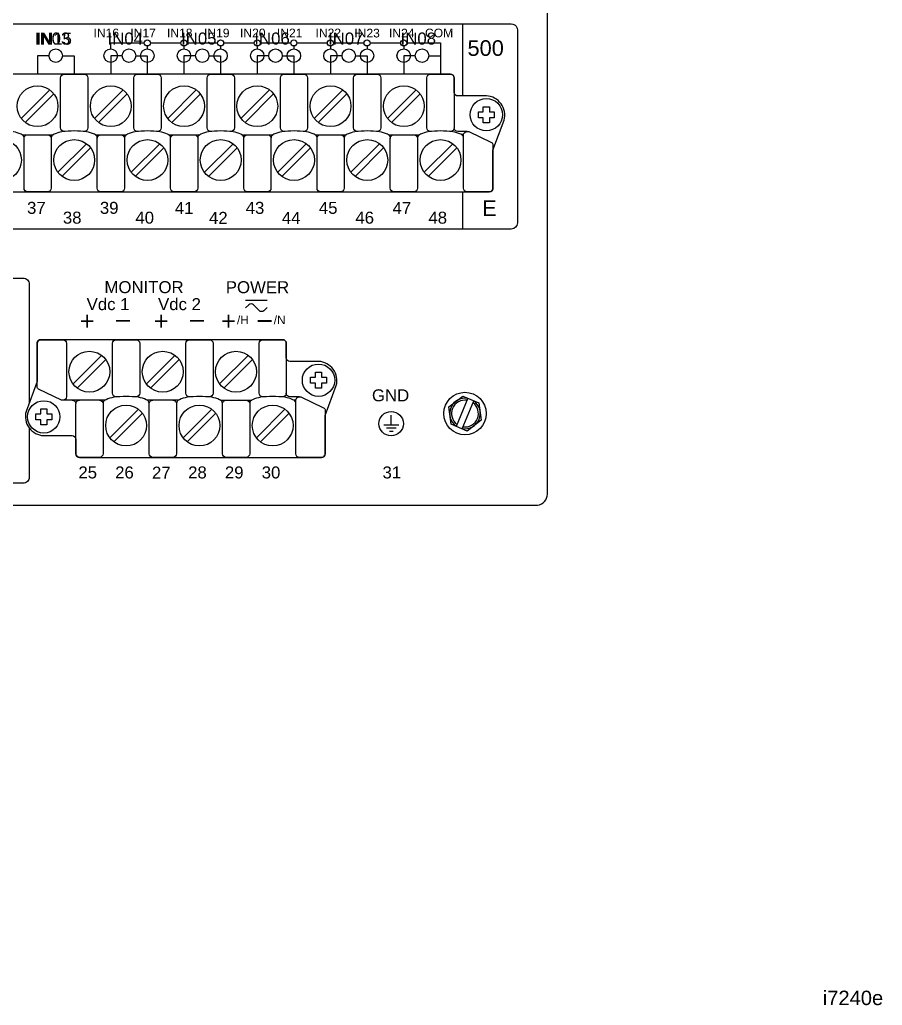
# Model space of a CAD drawing. Extents: x 1 to 47, y 1 to 34.6.
# Drawn here: x 39.93 to 46.99, y 1 to 9.07 of the extents above; entities that cross this region are included whole.
import ezdxf
from ezdxf.enums import TextEntityAlignment as Align

# ---------------------------------------------------------------- set-up
doc = ezdxf.new("R2010")
doc.units = 0
doc.header["$MEASUREMENT"] = 0
for name, color, linetype in [('10_0______DWG_', 7, 'CONTINUOUS'), ('9_1__2___8__OPTOISOLATED_I', 7, 'CONTINUOUS'), ('9_2__7___8__OPTOISOLATED_I', 7, 'CONTINUOUS'), ('9_3__C___18__COMMON____6__', 7, 'CONTINUOUS'), ('9_4__D___18__COMMON____6__', 7, 'CONTINUOUS'), ('9_5__E___8__OPTOISOLATED_I', 7, 'CONTINUOUS'), ('9_6__4___18__COMMON____6__', 7, 'CONTINUOUS'), ('9_7__8___8__OPTOISOLATED_I', 7, 'CONTINUOUS')]:
    doc.layers.add(name, color=color, linetype=linetype)
doc.styles.add('ARIAL', font='arial.ttf')

msp = doc.modelspace()

# ---------------------------------------------------------------- linework, layer by layer
at = {"layer": '10_0______DWG_'}
for points in [[(44.25, 5.1847), (44.25, 14.8147, 0.414214), (44.16, 14.9047), (27.09, 14.9047, 0.414214), (27, 14.8147), (27, 5.1847, 0.381966), (27.08, 5.0953), (44.17, 5.0953, 0.381966)], [(27.2942, 9.0363), (43.9545, 9.0363, -0.468367), (44.0044, 8.9763), (44.0044, 7.4063, -0.414132), (43.9545, 7.3563), (27.2942, 7.3563, -0.414214), (27.2442, 7.4063), (27.2442, 8.9863, -0.414287)], [(38.7624, 7.8088), (38.7624, 7.6908, 0.414213), (38.7924, 7.6608), (43.7743, 7.6608, 0.414214), (43.8043, 7.6908), (43.8043, 8.0038), (43.8952, 8.2486, 0.480048), (43.7501, 8.4468), (43.5159, 8.4468, -0.414214), (43.4859, 8.4768), (43.4859, 8.5949, 0.414212), (43.4559, 8.6249), (43.4559, 8.625), (38.4749, 8.625, 0.414215), (38.4449, 8.595), (38.445, 8.2821), (38.354, 8.0374, 0.47859), (38.4991, 7.8388), (38.7324, 7.8388, -0.414214)], [(43.7776, 7.6609), (43.5933, 7.6607, -0.414214), (43.5633, 7.6907), (43.5633, 8.1278, -0.390527), (43.5933, 8.1561), (43.6055, 8.1561), (43.7914, 8.0664, -0.241514), (43.8043, 8.0465), (43.8043, 7.6907, -0.422157)], [(39.9932, 8.1296), (40.1561, 8.1296, -0.414214), (40.1861, 8.0996), (40.1861, 7.6908, -0.414214), (40.1561, 7.6608), (39.9932, 7.6608, -0.414214), (39.9632, 7.6908), (39.9632, 8.0996, -0.414214)], [(40.5932, 8.1296), (40.7561, 8.1296, -0.414214), (40.7861, 8.0996), (40.7861, 7.6908, -0.414214), (40.7561, 7.6608), (40.5932, 7.6608, -0.414214), (40.5632, 7.6908), (40.5632, 8.0996, -0.414214)], [(41.1932, 8.1296), (41.3561, 8.1296, -0.414214), (41.3861, 8.0996), (41.3861, 7.6908, -0.414214), (41.3561, 7.6608), (41.1932, 7.6608, -0.414214), (41.1632, 7.6908), (41.1632, 8.0996, -0.414214)], [(41.7932, 8.1296), (41.9561, 8.1296, -0.414214), (41.9861, 8.0996), (41.9861, 7.6908, -0.414214), (41.9561, 7.6608), (41.7932, 7.6608, -0.414214), (41.7632, 7.6908), (41.7632, 8.0996, -0.414214)], [(42.3932, 8.1296), (42.5561, 8.1296, -0.414214), (42.5861, 8.0996), (42.5861, 7.6908, -0.414214), (42.5561, 7.6608), (42.3932, 7.6608, -0.414214), (42.3632, 7.6908), (42.3632, 8.0996, -0.414214)], [(42.9932, 8.1296), (43.1561, 8.1296, -0.414214), (43.1861, 8.0996), (43.1861, 7.6908, -0.414214), (43.1561, 7.6608), (42.9932, 7.6608, -0.414214), (42.9632, 7.6908), (42.9632, 8.0996, -0.414214)], [(42.1114, 6.4203, 0.414212), (42.0814, 6.4503), (40.1004, 6.4503, 0.414215), (40.0704, 6.4203), (40.0705, 6.1075), (39.9796, 5.8627, 0.47859), (40.1246, 5.6642), (40.358, 5.6642, -0.414214), (40.388, 5.6342), (40.388, 5.5162, 0.414213), (40.418, 5.4862), (42.3998, 5.4862, 0.414214), (42.4298, 5.5162), (42.4298, 5.8292), (42.5207, 6.074, 0.480048), (42.3756, 6.2722), (42.1414, 6.2722, -0.414214), (42.1114, 6.3022), (42.1114, 6.4203)], [(42.4031, 5.4863), (42.2188, 5.4861, -0.414214), (42.1888, 5.5161), (42.1888, 5.9532, -0.390527), (42.2188, 5.9815), (42.231, 5.9815), (42.4169, 5.8918, -0.241514), (42.4298, 5.8718), (42.4298, 5.5161, -0.422157)]]:
    msp.add_lwpolyline(points, format="xyb", close=True, dxfattribs=at)
for points in [[(43.5544, 9.0363), (43.5544, 8.4471)], [(40.1743, 8.4966), (39.9402, 8.2624)], [(40.7743, 8.4966), (40.5402, 8.2624)], [(41.3744, 8.4966), (41.1402, 8.2624)], [(41.9744, 8.4966), (41.7402, 8.2624)], [(42.5744, 8.4966), (42.3402, 8.2624)], [(43.1744, 8.4966), (42.9402, 8.2624)], [(40.2078, 8.4632), (39.9736, 8.229)], [(40.8078, 8.4632), (40.5736, 8.229)], [(41.4078, 8.4632), (41.1736, 8.229)], [(42.0078, 8.4632), (41.7736, 8.229)], [(42.6078, 8.4632), (42.3736, 8.229)], [(43.2078, 8.4632), (42.9736, 8.229)], [(39.9474, 8.1296), (40.2026, 8.1296)], [(40.5475, 8.1296), (40.8026, 8.1296)], [(41.1475, 8.1296), (41.4026, 8.1296)], [(41.7475, 8.1296), (42.0026, 8.1296)], [(42.3475, 8.1296), (42.6026, 8.1296)], [(42.9475, 8.1296), (43.2026, 8.1296)], [(43.5635, 8.1302), (43.5464, 8.1302)], [(40.475, 8.0556), (40.2408, 7.8214)], [(40.5084, 8.0222), (40.2742, 7.788)], [(41.075, 8.0556), (40.8408, 7.8214)], [(41.1084, 8.0222), (40.8742, 7.788)], [(41.675, 8.0556), (41.4408, 7.8214)], [(41.7084, 8.0222), (41.4742, 7.788)], [(42.275, 8.0556), (42.0408, 7.8214)], [(42.3084, 8.0222), (42.0742, 7.788)], [(42.875, 8.0556), (42.6408, 7.8214)], [(42.9084, 8.0222), (42.6742, 7.788)], [(43.475, 8.0556), (43.2408, 7.8214)], [(43.5084, 8.0222), (43.2743, 7.788)], [(43.5544, 7.6611), (43.5544, 7.3563)], [(41.7772, 6.7728), (41.9544, 6.7728)], [(40.5991, 6.322), (40.3649, 6.0878)], [(41.1999, 6.322), (40.9657, 6.0878)], [(41.7999, 6.322), (41.5657, 6.0878)], [(40.6325, 6.2885), (40.3983, 6.0544)], [(41.2333, 6.2885), (40.9991, 6.0544)], [(41.8333, 6.2885), (41.5991, 6.0544)], [(41.2281, 5.9549), (40.9722, 5.9549)], [(41.573, 5.9549), (41.8281, 5.9549)], [(42.189, 5.9556), (42.1719, 5.9556)], [(43.5979, 5.9711), (43.5022, 5.7402)], [(43.5521, 5.7195), (43.6478, 5.9504)], [(40.8997, 5.881), (40.6656, 5.6468)], [(40.9332, 5.8475), (40.699, 5.6134)], [(41.5005, 5.881), (41.2663, 5.6468)], [(41.5339, 5.8475), (41.2998, 5.6134)], [(42.1005, 5.881), (41.8663, 5.6468)], [(42.1339, 5.8475), (41.8998, 5.6134)], [(42.9701, 5.752), (42.9701, 5.832)], [(42.909, 5.752), (43.0336, 5.752)], [(42.9324, 5.727), (43.0112, 5.727)], [(42.9568, 5.7021), (42.9857, 5.7021)]]:
    msp.add_lwpolyline(points, dxfattribs=at)
for points in [[(40.301, 8.1562), (40.2931, 8.1562, -0.414214), (40.2631, 8.1862), (40.2631, 8.595, -0.414214), (40.2931, 8.625), (40.4559, 8.625, -0.414214), (40.4859, 8.595), (40.4859, 8.1862, -0.414214), (40.4559, 8.1562), (40.4491, 8.1562)], [(40.901, 8.1562), (40.8931, 8.1562, -0.414214), (40.8631, 8.1862), (40.8631, 8.595, -0.414214), (40.8931, 8.625), (41.0559, 8.625, -0.414214), (41.0859, 8.595), (41.0859, 8.1862, -0.414214), (41.0559, 8.1562), (41.0491, 8.1562)], [(41.501, 8.1562), (41.4931, 8.1562, -0.414214), (41.4631, 8.1862), (41.4631, 8.595, -0.414214), (41.4931, 8.625), (41.6559, 8.625, -0.414214), (41.6859, 8.595), (41.6859, 8.1862, -0.414214), (41.6559, 8.1562), (41.6491, 8.1562)], [(42.101, 8.1562), (42.0931, 8.1562, -0.414214), (42.0631, 8.1862), (42.0631, 8.595, -0.414214), (42.0931, 8.625), (42.2559, 8.625, -0.414214), (42.2859, 8.595), (42.2859, 8.1862, -0.414214), (42.2559, 8.1562), (42.2491, 8.1562)], [(42.701, 8.1562), (42.6931, 8.1562, -0.414214), (42.6631, 8.1862), (42.6631, 8.595, -0.414214), (42.6931, 8.625), (42.8559, 8.625, -0.414214), (42.8859, 8.595), (42.8859, 8.1862, -0.414214), (42.8559, 8.1562), (42.8491, 8.1562)], [(43.301, 8.1562), (43.2931, 8.1562, -0.414214), (43.2631, 8.1862), (43.2631, 8.595, -0.414214), (43.2931, 8.625), (43.4559, 8.625, -0.414214), (43.4859, 8.595), (43.4859, 8.1862, -0.414214), (43.4559, 8.1562), (43.4491, 8.1562)], [(39.964, 8.0996, 0.191033), (39.9555, 8.1234, 0.081668), (39.9398, 8.1336, 0.0591), (39.8761, 8.153, 0.034646), (39.7746, 8.16, 0.03436), (39.6739, 8.153, 0.0591), (39.6102, 8.1336, 0.081668), (39.5946, 8.1234, 0.191033), (39.5861, 8.0996)], [(40.564, 8.0996, 0.191033), (40.5555, 8.1234, 0.081668), (40.5398, 8.1336, 0.0591), (40.4761, 8.153, 0.034646), (40.3746, 8.16, 0.03436), (40.2739, 8.153, 0.0591), (40.2102, 8.1336, 0.081668), (40.1946, 8.1234, 0.191033), (40.1861, 8.0996)], [(41.164, 8.0996, 0.191033), (41.1555, 8.1234, 0.081668), (41.1398, 8.1336, 0.0591), (41.0761, 8.153, 0.034646), (40.9746, 8.16, 0.03436), (40.8739, 8.153, 0.0591), (40.8102, 8.1336, 0.081668), (40.7946, 8.1234, 0.191033), (40.7861, 8.0996)], [(41.764, 8.0996, 0.191033), (41.7555, 8.1234, 0.081668), (41.7398, 8.1336, 0.0591), (41.6761, 8.153, 0.034646), (41.5746, 8.16, 0.03436), (41.4739, 8.153, 0.0591), (41.4102, 8.1336, 0.081668), (41.3946, 8.1234, 0.191033), (41.3861, 8.0996)], [(42.364, 8.0996, 0.191033), (42.3555, 8.1234, 0.081668), (42.3398, 8.1336, 0.0591), (42.2761, 8.153, 0.034646), (42.1746, 8.16, 0.03436), (42.0739, 8.153, 0.0591), (42.0102, 8.1336, 0.081668), (41.9946, 8.1234, 0.191033), (41.9861, 8.0996)], [(42.964, 8.0996, 0.191033), (42.9555, 8.1234, 0.081668), (42.9399, 8.1336, 0.0591), (42.8761, 8.153, 0.034646), (42.7746, 8.16, 0.03436), (42.6739, 8.153, 0.0591), (42.6102, 8.1336, 0.081668), (42.5946, 8.1234, 0.191033), (42.5861, 8.0996)], [(43.5633, 8.108, 0.127742), (43.5555, 8.1234, 0.081668), (43.5399, 8.1336, 0.0591), (43.4762, 8.153, 0.034646), (43.3746, 8.16, 0.03436), (43.2739, 8.153, 0.0591), (43.2102, 8.1336, 0.081668), (43.1946, 8.1234, 0.191033), (43.1861, 8.0996)], [(43.5933, 8.1561), (43.5159, 8.156, -0.414214), (43.4859, 8.186)], [(40.0055, 5.7275), (40.0055, 5.3244, -0.414214), (39.9555, 5.2745), (27.2942, 5.2745, -0.414214), (27.2442, 5.3244), (27.2442, 6.9045, -0.414214), (27.2942, 6.9545), (39.9555, 6.9545, -0.414214), (40.0055, 6.9045), (40.0055, 5.9326)], [(41.9536, 6.7135), (41.9275, 6.6874, -0.404962), (41.8896, 6.6886), (41.842, 6.7359), (41.842, 6.7359, 0.404962), (41.8042, 6.7371), (41.778, 6.711)], [(40.6273, 5.9549), (40.2692, 5.9549), (40.0833, 6.0447, -0.241986), (40.0705, 6.0646), (40.0704, 6.4203, -0.422157), (40.0971, 6.4502), (40.2814, 6.4503, -0.414214), (40.3114, 6.4203), (40.3114, 5.9832, -0.390527), (40.2814, 5.9549)], [(40.7257, 5.9816), (40.7178, 5.9816, -0.414214), (40.6878, 6.0116), (40.6878, 6.4203, -0.414214), (40.7178, 6.4503), (40.8807, 6.4503, -0.414214), (40.9107, 6.4203), (40.9107, 6.0116, -0.414214), (40.8807, 5.9816), (40.8739, 5.9816)], [(41.3265, 5.9816), (41.3186, 5.9816, -0.414214), (41.2886, 6.0116), (41.2886, 6.4203, -0.414214), (41.3186, 6.4503), (41.4814, 6.4503, -0.414214), (41.5114, 6.4203), (41.5114, 6.0116, -0.414214), (41.4814, 5.9816), (41.4746, 5.9816)], [(41.9265, 5.9816), (41.9186, 5.9816, -0.414214), (41.8886, 6.0116), (41.8886, 6.4203, -0.414214), (41.9186, 6.4503), (42.0814, 6.4503, -0.414214), (42.1114, 6.4203), (42.1114, 6.0116, -0.414214), (42.0814, 5.9816), (42.0746, 5.9816)], [(40.9887, 5.9249, 0.191033), (40.9802, 5.9488, 0.081668), (40.9646, 5.959, 0.0591), (40.9009, 5.9783, 0.034646), (40.7994, 5.9854, 0.03436), (40.6987, 5.9783, 0.0591), (40.635, 5.959, 0.081668), (40.6193, 5.9488, 0.191033), (40.6108, 5.9249)], [(41.5895, 5.9249, 0.191033), (41.581, 5.9488, 0.081668), (41.5654, 5.959, 0.0591), (41.5016, 5.9783, 0.034646), (41.4001, 5.9854, 0.03436), (41.2994, 5.9783, 0.0591), (41.2357, 5.959, 0.081668), (41.2201, 5.9488, 0.191033), (41.2116, 5.9249)], [(42.1888, 5.9334, 0.127742), (42.181, 5.9488, 0.081668), (42.1654, 5.959, 0.0591), (42.1017, 5.9783, 0.034646), (42.0001, 5.9854, 0.03436), (41.8994, 5.9783, 0.0591), (41.8357, 5.959, 0.081668), (41.8201, 5.9488, 0.191033), (41.8116, 5.9249)], [(42.2188, 5.9815), (42.1414, 5.9814, -0.414214), (42.1114, 6.0114)], [(40.358, 5.9549, -0.414214), (40.388, 5.9249)], [(40.5808, 5.9549, -0.414214), (40.6108, 5.9249), (40.6108, 5.5162, -0.414214), (40.5808, 5.4862), (40.418, 5.4862, -0.414214), (40.388, 5.5162), (40.388, 5.9249, -0.414214), (40.418, 5.9549)], [(41.1816, 5.9549, -0.414214), (41.2116, 5.9249), (41.2116, 5.5162, -0.414214), (41.1816, 5.4862), (41.0187, 5.4862, -0.414214), (40.9887, 5.5162), (40.9887, 5.9249, -0.414214), (41.0187, 5.9549)], [(41.7816, 5.9549, -0.414214), (41.8116, 5.9249), (41.8116, 5.5162, -0.414214), (41.7816, 5.4862), (41.6187, 5.4862, -0.414214), (41.5887, 5.5162), (41.5887, 5.9249, -0.414214), (41.6187, 5.9549)], [(43.5968, 5.9684, 0.802175), (43.5031, 5.7424, 0.802175)], [(43.591, 5.9543, 0.779376), (43.5094, 5.7575)], [(43.5532, 5.7222, 0.802179), (43.6469, 5.9482)], [(43.5593, 5.7369, 0.776676), (43.6408, 5.9335)]]:
    msp.add_lwpolyline(points, format="xyb", dxfattribs=at)
for points in [[(43.7247, 8.3178), (43.7247, 8.3582), (43.7747, 8.3582), (43.7747, 8.3178), (43.8148, 8.3178), (43.8148, 8.2679), (43.7747, 8.2679), (43.7747, 8.2279), (43.7247, 8.2279), (43.7247, 8.2679), (43.6846, 8.2679), (43.6846, 8.3178)], [(42.3503, 6.1432), (42.3503, 6.1835), (42.4002, 6.1835), (42.4002, 6.1432), (42.4404, 6.1432), (42.4404, 6.0933), (42.4002, 6.0933), (42.4002, 6.0533), (42.3503, 6.0533), (42.3503, 6.0933), (42.3101, 6.0933), (42.3101, 6.1432)], [(43.4417, 5.9006), (43.5562, 5.9884), (43.6896, 5.9331), (43.7083, 5.79), (43.5938, 5.7022), (43.4605, 5.7575)], [(40.1, 5.8431), (40.1, 5.8834), (40.15, 5.8834), (40.15, 5.8431), (40.1901, 5.8431), (40.1901, 5.7931), (40.15, 5.7931), (40.15, 5.7532), (40.1, 5.7532), (40.1, 5.7931), (40.0599, 5.7931), (40.0599, 5.8431)]]:
    msp.add_lwpolyline(points, close=True, dxfattribs=at)
for centre, radius in [((40.074, 8.3628), 0.1673), ((40.674, 8.3628), 0.1673), ((41.274, 8.3628), 0.1673), ((41.874, 8.3628), 0.1673), ((42.474, 8.3628), 0.1673), ((43.074, 8.3628), 0.1673), ((43.7497, 8.2931), 0.1324), ((39.7746, 7.9218), 0.1673), ((40.3746, 7.9218), 0.1673), ((40.9746, 7.9218), 0.1673), ((41.5746, 7.9218), 0.1673), ((42.1746, 7.9218), 0.1673), ((42.7746, 7.9218), 0.1673), ((43.3746, 7.9218), 0.1673), ((40.4987, 6.1882), 0.1673), ((41.0995, 6.1882), 0.1673), ((41.6995, 6.1882), 0.1673), ((42.3752, 6.1184), 0.1324), ((43.575, 5.8453), 0.174), ((40.125, 5.8183), 0.1324), ((40.7994, 5.7472), 0.1673), ((41.4001, 5.7472), 0.1673), ((42.0001, 5.7472), 0.1673), ((42.9701, 5.7622), 0.1)]:
    msp.add_circle(centre, radius, dxfattribs=at)
at = {"layer": '9_1__2___8__OPTOISOLATED_I'}
for points in [[(40.1681, 8.7765), (40.0732, 8.7765), (40.0732, 8.6253)], [(40.2781, 8.7765), (40.3732, 8.7765), (40.3732, 8.6253)], [(40.7681, 8.7765), (40.6732, 8.7765), (40.6732, 8.6253)], [(40.8781, 8.7765), (40.9732, 8.7765), (40.9732, 8.6253)], [(41.3681, 8.7765), (41.2732, 8.7765), (41.2732, 8.6253)], [(41.4781, 8.7765), (41.5732, 8.7765), (41.5732, 8.6253)], [(41.9681, 8.7765), (41.8732, 8.7765), (41.8732, 8.6253)], [(42.0781, 8.7765), (42.1732, 8.7765), (42.1732, 8.6253)], [(42.5681, 8.7765), (42.4732, 8.7765), (42.4732, 8.6253)], [(42.6781, 8.7765), (42.7732, 8.7765), (42.7732, 8.6253)], [(43.1681, 8.7765), (43.0732, 8.7765), (43.0732, 8.6253)], [(43.2781, 8.7765), (43.3732, 8.7765), (43.3732, 8.6253)]]:
    msp.add_lwpolyline(points, dxfattribs=at)
for centre in [(40.2231, 8.7765), (40.8231, 8.7765), (41.4231, 8.7765), (42.0231, 8.7765), (42.6231, 8.7765), (43.2231, 8.7765)]:
    msp.add_circle(centre, 0.055, dxfattribs=at)
at = {"layer": '9_2__7___8__OPTOISOLATED_I'}
for points in [[(40.1681, 8.7765), (40.0731, 8.7765), (40.0731, 8.6253)], [(40.2781, 8.7765), (40.3731, 8.7765), (40.3731, 8.6253)], [(40.7681, 8.7765), (40.6731, 8.7765), (40.6731, 8.6253)], [(40.8781, 8.7765), (40.9731, 8.7765), (40.9731, 8.6253)], [(41.3681, 8.7765), (41.2731, 8.7765), (41.2731, 8.6253)], [(41.4781, 8.7765), (41.5731, 8.7765), (41.5731, 8.6253)], [(41.9681, 8.7765), (41.8731, 8.7765), (41.8731, 8.6253)], [(42.0781, 8.7765), (42.1731, 8.7765), (42.1731, 8.6253)], [(42.5681, 8.7765), (42.4731, 8.7765), (42.4731, 8.6253)], [(42.6781, 8.7765), (42.7731, 8.7765), (42.7731, 8.6253)], [(43.1681, 8.7765), (43.0731, 8.7765), (43.0731, 8.6253)], [(43.2781, 8.7765), (43.3731, 8.7765), (43.3731, 8.6253)]]:
    msp.add_lwpolyline(points, dxfattribs=at)
for centre in [(40.2231, 8.7765), (40.8231, 8.7765), (41.4231, 8.7765), (42.0231, 8.7765), (42.6231, 8.7765), (43.2231, 8.7765)]:
    msp.add_circle(centre, 0.055, dxfattribs=at)
at = {"layer": '9_3__C___18__COMMON____6__'}
for points in [[(40.6731, 8.8315), (40.6731, 8.8815), (40.9481, 8.8815)], [(40.9981, 8.8815), (41.2481, 8.8815)], [(41.2981, 8.8815), (41.5481, 8.8815)], [(41.5981, 8.8815), (41.8481, 8.8815)], [(41.8981, 8.8815), (42.1481, 8.8815)], [(42.1981, 8.8815), (42.4481, 8.8815)], [(42.4981, 8.8815), (42.7481, 8.8815)], [(42.7981, 8.8815), (43.0481, 8.8815)], [(43.0981, 8.8815), (43.3731, 8.8815), (43.3731, 8.6253)], [(40.9731, 8.8565), (40.9731, 8.8315)], [(41.2731, 8.8565), (41.2731, 8.8315)], [(41.5731, 8.8565), (41.5731, 8.8315)], [(41.8731, 8.8565), (41.8731, 8.8315)], [(42.1731, 8.8565), (42.1731, 8.8315)], [(42.4731, 8.8565), (42.4731, 8.8315)], [(42.7731, 8.8565), (42.7731, 8.8315)], [(43.0731, 8.8565), (43.0731, 8.8315)], [(40.1681, 8.7765), (40.0731, 8.7765), (40.0731, 8.6253)], [(40.2781, 8.7765), (40.3731, 8.7765), (40.3731, 8.6253)], [(40.6731, 8.7215), (40.6731, 8.6253)], [(40.9731, 8.7215), (40.9731, 8.6253)], [(41.2731, 8.7215), (41.2731, 8.6253)], [(41.5731, 8.7215), (41.5731, 8.6253)], [(41.8731, 8.7215), (41.8731, 8.6253)], [(42.1731, 8.7215), (42.1731, 8.6253)], [(42.4731, 8.7215), (42.4731, 8.6253)], [(42.7731, 8.7215), (42.7731, 8.6253)], [(43.0731, 8.7215), (43.0731, 8.6253)]]:
    msp.add_lwpolyline(points, dxfattribs=at)
for centre, radius in [((40.9731, 8.8815), 0.025), ((41.2731, 8.8815), 0.025), ((41.5731, 8.8815), 0.025), ((41.8731, 8.8815), 0.025), ((42.1731, 8.8815), 0.025), ((42.4731, 8.8815), 0.025), ((42.7731, 8.8815), 0.025), ((43.0731, 8.8815), 0.025), ((40.2231, 8.7765), 0.055), ((40.6731, 8.7765), 0.055), ((40.9731, 8.7765), 0.055), ((41.2731, 8.7765), 0.055), ((41.5731, 8.7765), 0.055), ((41.8731, 8.7765), 0.055), ((42.1731, 8.7765), 0.055), ((42.4731, 8.7765), 0.055), ((42.7731, 8.7765), 0.055), ((43.0731, 8.7765), 0.055)]:
    msp.add_circle(centre, radius, dxfattribs=at)
at = {"layer": '9_4__D___18__COMMON____6__'}
for points in [[(40.6731, 8.8315), (40.6731, 8.8815), (40.9481, 8.8815)], [(40.9981, 8.8815), (41.2481, 8.8815)], [(41.2981, 8.8815), (41.5481, 8.8815)], [(41.5981, 8.8815), (41.8481, 8.8815)], [(41.8981, 8.8815), (42.1481, 8.8815)], [(42.1981, 8.8815), (42.4481, 8.8815)], [(42.4981, 8.8815), (42.7481, 8.8815)], [(42.7981, 8.8815), (43.0481, 8.8815)], [(43.0981, 8.8815), (43.3731, 8.8815), (43.3731, 8.6253)], [(40.9731, 8.8565), (40.9731, 8.8315)], [(41.2731, 8.8565), (41.2731, 8.8315)], [(41.5731, 8.8565), (41.5731, 8.8315)], [(41.8731, 8.8565), (41.8731, 8.8315)], [(42.1731, 8.8565), (42.1731, 8.8315)], [(42.4731, 8.8565), (42.4731, 8.8315)], [(42.7731, 8.8565), (42.7731, 8.8315)], [(43.0731, 8.8565), (43.0731, 8.8315)], [(40.1681, 8.7765), (40.0731, 8.7765), (40.0731, 8.6253)], [(40.2781, 8.7765), (40.3731, 8.7765), (40.3731, 8.6253)], [(40.6731, 8.7215), (40.6731, 8.6253)], [(40.9731, 8.7215), (40.9731, 8.6253)], [(41.2731, 8.7215), (41.2731, 8.6253)], [(41.5731, 8.7215), (41.5731, 8.6253)], [(41.8731, 8.7215), (41.8731, 8.6253)], [(42.1731, 8.7215), (42.1731, 8.6253)], [(42.4731, 8.7215), (42.4731, 8.6253)], [(42.7731, 8.7215), (42.7731, 8.6253)], [(43.0731, 8.7215), (43.0731, 8.6253)]]:
    msp.add_lwpolyline(points, dxfattribs=at)
for centre, radius in [((40.9731, 8.8815), 0.025), ((41.2731, 8.8815), 0.025), ((41.5731, 8.8815), 0.025), ((41.8731, 8.8815), 0.025), ((42.1731, 8.8815), 0.025), ((42.4731, 8.8815), 0.025), ((42.7731, 8.8815), 0.025), ((43.0731, 8.8815), 0.025), ((40.2231, 8.7765), 0.055), ((40.6731, 8.7765), 0.055), ((40.9731, 8.7765), 0.055), ((41.2731, 8.7765), 0.055), ((41.5731, 8.7765), 0.055), ((41.8731, 8.7765), 0.055), ((42.1731, 8.7765), 0.055), ((42.4731, 8.7765), 0.055), ((42.7731, 8.7765), 0.055), ((43.0731, 8.7765), 0.055)]:
    msp.add_circle(centre, radius, dxfattribs=at)
at = {"layer": '9_5__E___8__OPTOISOLATED_I'}
for points in [[(40.1681, 8.7765), (40.0731, 8.7765), (40.0731, 8.6253)], [(40.2781, 8.7765), (40.3731, 8.7765), (40.3731, 8.6253)], [(40.7681, 8.7765), (40.6731, 8.7765), (40.6731, 8.6253)], [(40.8781, 8.7765), (40.9731, 8.7765), (40.9731, 8.6253)], [(41.3681, 8.7765), (41.2731, 8.7765), (41.2731, 8.6253)], [(41.4781, 8.7765), (41.5731, 8.7765), (41.5731, 8.6253)], [(41.9681, 8.7765), (41.8731, 8.7765), (41.8731, 8.6253)], [(42.0781, 8.7765), (42.1731, 8.7765), (42.1731, 8.6253)], [(42.5681, 8.7765), (42.4731, 8.7765), (42.4731, 8.6253)], [(42.6781, 8.7765), (42.7731, 8.7765), (42.7731, 8.6253)], [(43.1681, 8.7765), (43.0731, 8.7765), (43.0731, 8.6253)], [(43.2781, 8.7765), (43.3731, 8.7765), (43.3731, 8.6253)]]:
    msp.add_lwpolyline(points, dxfattribs=at)
for centre in [(40.2231, 8.7765), (40.8231, 8.7765), (41.4231, 8.7765), (42.0231, 8.7765), (42.6231, 8.7765), (43.2231, 8.7765)]:
    msp.add_circle(centre, 0.055, dxfattribs=at)
at = {"layer": '9_6__4___18__COMMON____6__'}
for points in [[(40.6732, 8.8315), (40.6732, 8.8815), (40.9482, 8.8815)], [(40.9982, 8.8815), (41.2482, 8.8815)], [(41.2982, 8.8815), (41.5482, 8.8815)], [(41.5982, 8.8815), (41.8482, 8.8815)], [(41.8982, 8.8815), (42.1482, 8.8815)], [(42.1982, 8.8815), (42.4482, 8.8815)], [(42.4982, 8.8815), (42.7482, 8.8815)], [(42.7982, 8.8815), (43.0482, 8.8815)], [(43.0982, 8.8815), (43.3732, 8.8815), (43.3732, 8.6253)], [(40.9732, 8.8565), (40.9732, 8.8315)], [(41.2732, 8.8565), (41.2732, 8.8315)], [(41.5732, 8.8565), (41.5732, 8.8315)], [(41.8732, 8.8565), (41.8732, 8.8315)], [(42.1732, 8.8565), (42.1732, 8.8315)], [(42.4732, 8.8565), (42.4732, 8.8315)], [(42.7732, 8.8565), (42.7732, 8.8315)], [(43.0732, 8.8565), (43.0732, 8.8315)], [(40.1681, 8.7765), (40.0732, 8.7765), (40.0732, 8.6253)], [(40.2781, 8.7765), (40.3732, 8.7765), (40.3732, 8.6253)], [(40.6732, 8.7215), (40.6732, 8.6253)], [(40.9732, 8.7215), (40.9732, 8.6253)], [(41.2732, 8.7215), (41.2732, 8.6253)], [(41.5732, 8.7215), (41.5732, 8.6253)], [(41.8732, 8.7215), (41.8732, 8.6253)], [(42.1732, 8.7215), (42.1732, 8.6253)], [(42.4732, 8.7215), (42.4732, 8.6253)], [(42.7732, 8.7215), (42.7732, 8.6253)], [(43.0732, 8.7215), (43.0732, 8.6253)]]:
    msp.add_lwpolyline(points, dxfattribs=at)
for centre, radius in [((40.9732, 8.8815), 0.025), ((41.2732, 8.8815), 0.025), ((41.5732, 8.8815), 0.025), ((41.8732, 8.8815), 0.025), ((42.1732, 8.8815), 0.025), ((42.4732, 8.8815), 0.025), ((42.7732, 8.8815), 0.025), ((43.0732, 8.8815), 0.025), ((40.2231, 8.7765), 0.055), ((40.6732, 8.7765), 0.055), ((40.9732, 8.7765), 0.055), ((41.2732, 8.7765), 0.055), ((41.5732, 8.7765), 0.055), ((41.8732, 8.7765), 0.055), ((42.1732, 8.7765), 0.055), ((42.4732, 8.7765), 0.055), ((42.7732, 8.7765), 0.055), ((43.0732, 8.7765), 0.055)]:
    msp.add_circle(centre, radius, dxfattribs=at)
at = {"layer": '9_7__8___8__OPTOISOLATED_I'}
for points in [[(40.1681, 8.7765), (40.0731, 8.7765), (40.0731, 8.6253)], [(40.2781, 8.7765), (40.3731, 8.7765), (40.3731, 8.6253)], [(40.7681, 8.7765), (40.6731, 8.7765), (40.6731, 8.6253)], [(40.8781, 8.7765), (40.9731, 8.7765), (40.9731, 8.6253)], [(41.3681, 8.7765), (41.2731, 8.7765), (41.2731, 8.6253)], [(41.4781, 8.7765), (41.5731, 8.7765), (41.5731, 8.6253)], [(41.9681, 8.7765), (41.8731, 8.7765), (41.8731, 8.6253)], [(42.0781, 8.7765), (42.1731, 8.7765), (42.1731, 8.6253)], [(42.5681, 8.7765), (42.4731, 8.7765), (42.4731, 8.6253)], [(42.6781, 8.7765), (42.7731, 8.7765), (42.7731, 8.6253)], [(43.1681, 8.7765), (43.0731, 8.7765), (43.0731, 8.6253)], [(43.2781, 8.7765), (43.3731, 8.7765), (43.3731, 8.6253)]]:
    msp.add_lwpolyline(points, dxfattribs=at)
for centre in [(40.2231, 8.7765), (40.8231, 8.7765), (41.4231, 8.7765), (42.0231, 8.7765), (42.6231, 8.7765), (43.2231, 8.7765)]:
    msp.add_circle(centre, 0.055, dxfattribs=at)

# ---------------------------------------------------------------- texts
at = {"layer": '10_0______DWG_', "style": 'ARIAL'}
for s, height, p in [('500', 0.12783, (43.5953, 8.7751)), ('E', 0.1278, (43.7153, 7.4642)), ('37', 0.09833, (39.9882, 7.4811)), ('39', 0.09833, (40.5846, 7.4811)), ('41', 0.09833, (41.1986, 7.4795)), ('43', 0.09833, (41.7788, 7.4811)), ('45', 0.09833, (42.3782, 7.4811)), ('47', 0.09833, (42.9818, 7.4795)), ('38', 0.09833, (40.2815, 7.4006)), ('40', 0.09833, (40.8753, 7.4006)), ('42', 0.09833, (41.4784, 7.399)), ('44', 0.09833, (42.0749, 7.399)), ('46', 0.09833, (42.6771, 7.4006)), ('48', 0.09833, (43.2754, 7.4006)), ('MONITOR', 0.09833, (40.6221, 6.8316)), ('POWER', 0.09833, (41.616, 6.8312)), ('Vdc 1', 0.09833, (40.4762, 6.6922)), ('Vdc 2', 0.09833, (41.0611, 6.6922)), ('+', 0.1475, (40.4208, 6.5309)), ('+', 0.1475, (41.026, 6.5309)), ('+', 0.1475, (41.5774, 6.5305)), ('/H', 0.06883, (41.7078, 6.5778)), ('/N', 0.06883, (42.0089, 6.5778)), ('–', 0.1475, (40.7177, 6.5496)), ('–', 0.1475, (41.3229, 6.5496)), ('–', 0.1475, (41.8783, 6.5492)), ('GND', 0.09833, (42.813, 5.9454)), ('25', 0.09833, (40.4086, 5.3138)), ('26', 0.09833, (40.7096, 5.3138)), ('27', 0.09833, (41.0114, 5.3122)), ('28', 0.09833, (41.3072, 5.3138)), ('29', 0.09833, (41.6085, 5.3138)), ('30', 0.09833, (41.9101, 5.3138)), ('31', 0.09833, (42.8993, 5.3138))]:
    msp.add_text(s, height=height, dxfattribs=at).set_placement(p)
msp.add_text('i7240e', height=0.118, dxfattribs=at).set_placement((47, 1), align=Align.RIGHT)
at = {"layer": '9_1__2___8__OPTOISOLATED_I', "style": 'ARIAL'}
for s, p in [('IN03', (40.0521, 8.8681)), ('IN04', (40.6476, 8.8681)), ('IN05', (41.2498, 8.8681)), ('IN06', (41.8498, 8.8681)), ('IN07', (42.4536, 8.8681)), ('IN08', (43.0474, 8.8681))]:
    msp.add_text(s, height=0.09833, dxfattribs=at).set_placement(p)
at = {"layer": '9_2__7___8__OPTOISOLATED_I', "style": 'ARIAL'}
for s, p in [('IN03', (40.0521, 8.8681)), ('IN04', (40.6476, 8.8681)), ('IN05', (41.2498, 8.8681)), ('IN06', (41.8498, 8.8681)), ('IN07', (42.4535, 8.8681)), ('IN08', (43.0474, 8.8681))]:
    msp.add_text(s, height=0.09833, dxfattribs=at).set_placement(p)
at = {"layer": '9_3__C___18__COMMON____6__', "style": 'ARIAL'}
for s, height, p in [('IN15', 0.09833, (40.0651, 8.8665)), ('IN16', 0.0708, (40.5327, 8.9274)), ('IN17', 0.0708, (40.8345, 8.9274)), ('IN18', 0.0708, (41.1345, 8.9274)), ('IN19', 0.0708, (41.4375, 8.9274)), ('IN20', 0.0708, (41.7325, 8.9274)), ('IN21', 0.0708, (42.0345, 8.9274)), ('IN22', 0.0708, (42.3508, 8.9274)), ('IN23', 0.0708, (42.6686, 8.9262)), ('IN24', 0.0708, (42.9524, 8.9262)), ('COM', 0.0708, (43.2474, 8.9274))]:
    msp.add_text(s, height=height, dxfattribs=at).set_placement(p)
at = {"layer": '9_4__D___18__COMMON____6__', "style": 'ARIAL'}
for s, height, p in [('IN15', 0.09833, (40.0651, 8.8665)), ('IN16', 0.0708, (40.5327, 8.9274)), ('IN17', 0.0708, (40.8345, 8.9274)), ('IN18', 0.0708, (41.1345, 8.9274)), ('IN19', 0.0708, (41.4375, 8.9274)), ('IN20', 0.0708, (41.7325, 8.9274)), ('IN21', 0.0708, (42.0345, 8.9274)), ('IN22', 0.0708, (42.3508, 8.9274)), ('IN23', 0.0708, (42.6686, 8.9262)), ('IN24', 0.0708, (42.9524, 8.9262)), ('COM', 0.0708, (43.2474, 8.9274))]:
    msp.add_text(s, height=height, dxfattribs=at).set_placement(p)
at = {"layer": '9_5__E___8__OPTOISOLATED_I', "style": 'ARIAL'}
for s, p in [('IN03', (40.0521, 8.8681)), ('IN04', (40.6476, 8.8681)), ('IN05', (41.2498, 8.8681)), ('IN06', (41.8498, 8.8681)), ('IN07', (42.4535, 8.8681)), ('IN08', (43.0474, 8.8681))]:
    msp.add_text(s, height=0.09833, dxfattribs=at).set_placement(p)
at = {"layer": '9_6__4___18__COMMON____6__', "style": 'ARIAL'}
for s, height, p in [('IN15', 0.09833, (40.0652, 8.8665)), ('IN16', 0.0708, (40.5328, 8.9274)), ('IN17', 0.0708, (40.8345, 8.9274)), ('IN18', 0.0708, (41.1345, 8.9274)), ('IN19', 0.0708, (41.4375, 8.9274)), ('IN20', 0.0708, (41.7326, 8.9274)), ('IN21', 0.0708, (42.0345, 8.9274)), ('IN22', 0.0708, (42.3508, 8.9274)), ('IN23', 0.0708, (42.6686, 8.9262)), ('IN24', 0.0708, (42.9524, 8.9262)), ('COM', 0.0708, (43.2475, 8.9274))]:
    msp.add_text(s, height=height, dxfattribs=at).set_placement(p)
at = {"layer": '9_7__8___8__OPTOISOLATED_I', "style": 'ARIAL'}
for s, p in [('IN03', (40.0521, 8.8681)), ('IN04', (40.6476, 8.8681)), ('IN05', (41.2498, 8.8681)), ('IN06', (41.8498, 8.8681)), ('IN07', (42.4535, 8.8681)), ('IN08', (43.0474, 8.8681))]:
    msp.add_text(s, height=0.09833, dxfattribs=at).set_placement(p)

doc.saveas('drawing.dxf')
